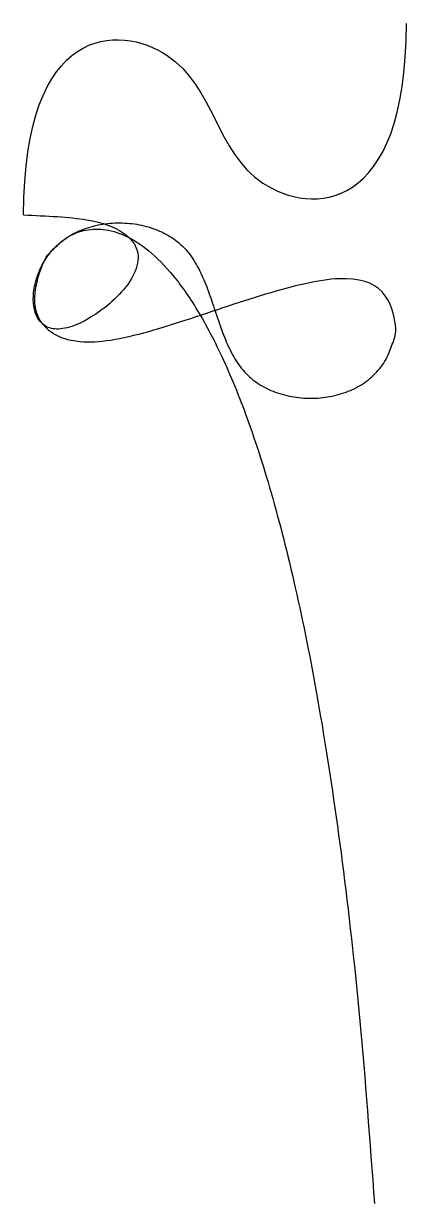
# Model space of a CAD drawing. Extents: x 10 to 30, y -41.7 to 20.
import ezdxf

# ---------------------------------------------------------------- set-up
doc = ezdxf.new("R2010")
doc.units = 0
doc.layers.get('0').update_dxf_attribs({"lineweight": 25, "true_color": 0xffffff})

msp = doc.modelspace()

# ---------------------------------------------------------------- linework, layer by layer
msp.add_open_spline([(10, 10), (10, 20), (20, 20), (20, 10), (30, 10), (30, 20)], degree=3)
msp.add_open_spline([(10, 0), (10, 10), (20, 10), (20, 0), (30, 0), (30, 10), (10, 0), (10, 10), (20, 10)], degree=3, knots=[-2, -2, -1, 0, 1, 2, 3, 4, 5, 6, 7, 8, 8])

doc.saveas('drawing.dxf')
